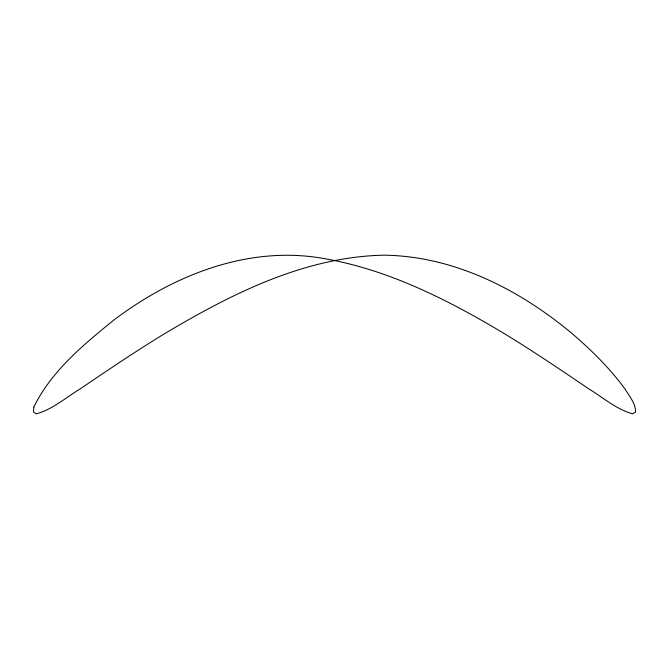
<?xml version="1.0" encoding="UTF-8"?>
<svg xmlns="http://www.w3.org/2000/svg" width="669" height="669" viewBox="0 0 669 669"><rect width="100%" height="100%" fill="white"/><g stroke="black" fill="none" stroke-linecap="round" stroke-linejoin="round"><path stroke-width="1" d="M33.876 407.011L33.45 412.045L36.335 413.827C52.642 409.403 65.713 397.612 79.962 389.04C107.408 370.392 134.921 351.827 163.228 334.5C230.353 294.419 303.709 256.98 383.546 255.173C454.192 255.934 520.114 289.853 573.208 334.5C592.182 350.957 610.203 368.711 625.055 389.04C629.295 396.215 635.65 403.248 635.55 412.045L632.665 413.827C616.358 409.403 603.287 397.612 589.038 389.04C561.592 370.392 534.079 351.827 505.772 334.5C446.474 298.851 382.969 266.555 313.652 256.955C241.777 247.798 170.871 277.117 114.29 319.707C83.709 344.502 51.429 370.944 33.876 407.011"/></g></svg>
